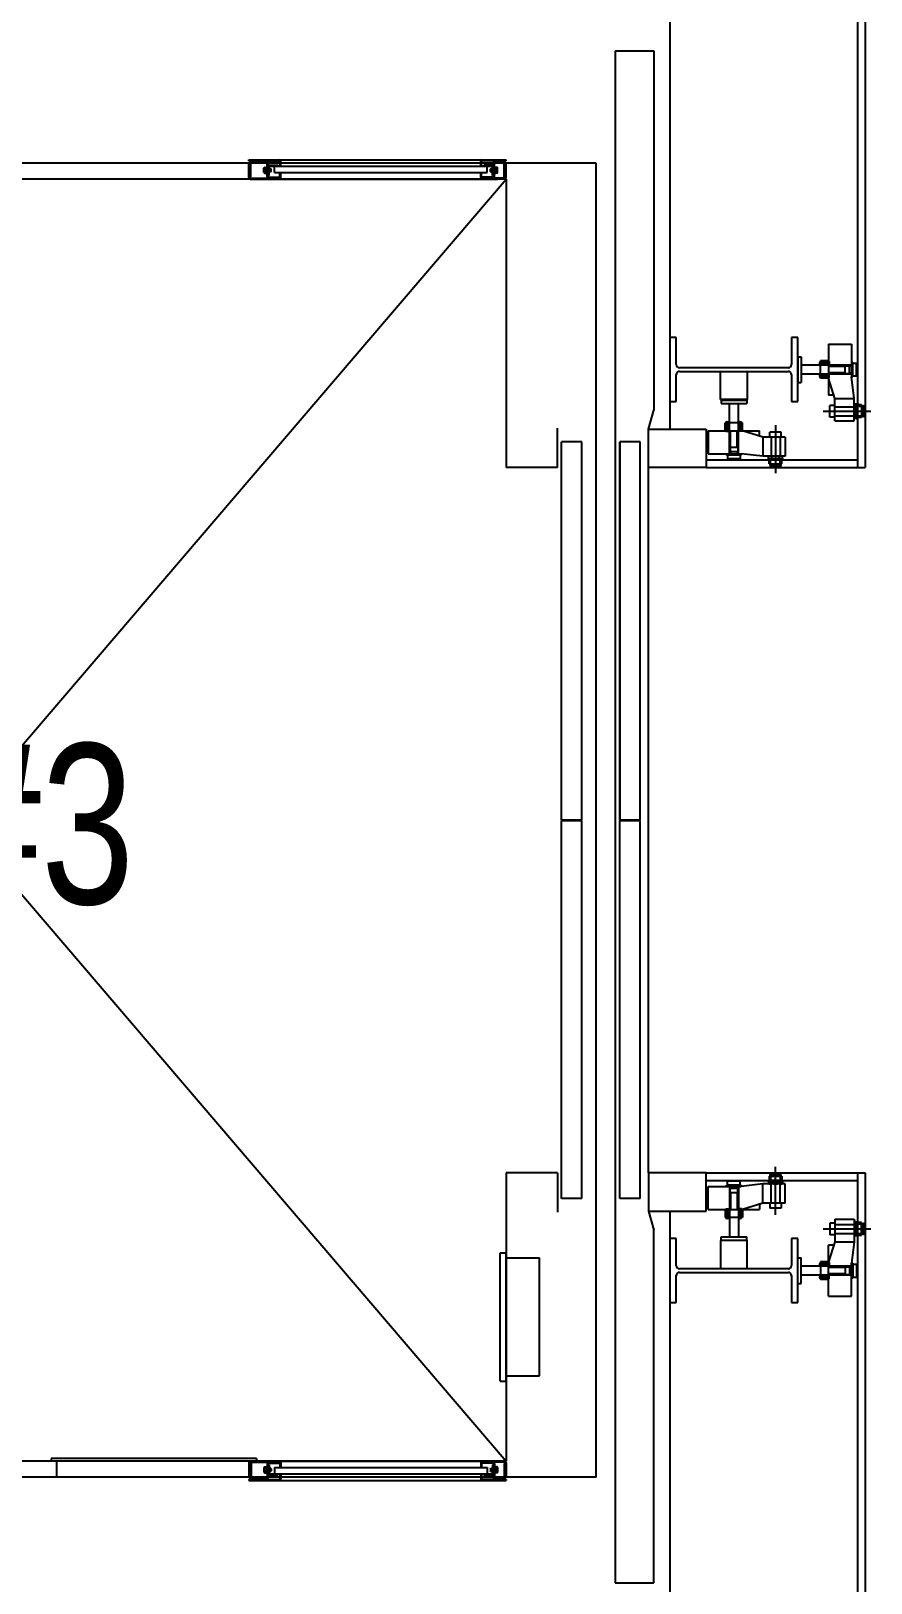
# Model space of a CAD drawing. Header units: millimetres. Extents: x 11414 to 120121, y 3637 to 81420.
# Drawn here: x 51820 to 53131, y 38012 to 40433 of the extents above; entities that cross this region are included whole.
import ezdxf
from ezdxf.enums import TextEntityAlignment as Align

# ---------------------------------------------------------------- set-up
doc = ezdxf.new("R2010")
doc.units = ezdxf.units.MM
doc.header["$LTSCALE"] = 100
for name, pattern in [('ARC-7$0$CEN', [62, 60, -1, 0, -1]), ('ARC-7$0$DIVIDEX2', [63.5, 25.4, -12.7, 0, -12.7, 0, -12.7]), ('ARC-7$0$HIDDEN', [9.525, 6.35, -3.175])]:
    doc.linetypes.add(name, pattern=pattern)
doc.layers.get('0').update_dxf_attribs({"color": 251})
for name, color, linetype in [('7', 7, 'Continuous'), ('ARC-7$0$A-ELEV-FIXT', 5, 'Continuous'), ('ARC-7$0$ANC', 7, 'Continuous'), ('ARC-7$0$anchor', 7, 'Continuous'), ('ARC-7$0$ARCH', 9, 'Continuous'), ('ARC-7$0$BRA', 3, 'Continuous'), ('ARC-7$0$CEN', 1, 'ARC-7$0$CEN'), ('ARC-7$0$frame-2', 3, 'Continuous'), ('ARC-7$0$LAYER3', 4, 'Continuous'), ('ARC-7$0$ROD', 190, 'Continuous')]:
    doc.layers.add(name, color=color, linetype=linetype)
doc.styles.add('ARC-7$0$돋움', font='')
doc.styles.add('ARC-7$0$울릉도l', font='')
doc.styles.add('GHD', font='HYWULM.TTF')
doc.styles.get('ARC-7$0$돋움').set_extended_font_data('DotumChe')
doc.styles.get('ARC-7$0$울릉도l').set_extended_font_data('Dotum')

# ---------------------------------------------------------------- blocks, each defined once
blk = doc.blocks.new('ARC-7')
at = {"color": 251, "linetype": 'ARC-7$0$HIDDEN'}
for p, q in [((634116.3, -457873.7, 0), (634037.8, -457873.7, 0)), ((634116.3, -457887.7, 0), (634037.8, -457887.7, 0)), ((633925.8, -458012, 0), (633925.8, -457933.5, 0)), ((633939.8, -458012, 0), (633939.8, -457933.5, 0)), ((633925.8, -459154.9, 0), (633925.8, -459233.5, 0)), ((633939.8, -459154.9, 0), (633939.8, -459233.5, 0)), ((634116.3, -459279.2, 0), (634037.8, -459279.2, 0)), ((634116.3, -459293.2, 0), (634037.8, -459293.2, 0))]:
    blk.add_line(p, q, dxfattribs=at)
at = {"color": 251}
for p, q in [((634082.6, -457954.7, 0), (634082.6, -457936.7, 0)), ((634090.3, -457936.7, 0), (634082.6, -457936.7, 0)), ((634090.3, -457954.7, 0), (634082.6, -457954.7, 0)), ((634006.8, -457978.3, 0), (633988.8, -457978.3, 0)), ((633988.8, -457986, 0), (633988.8, -457978.3, 0)), ((634006.8, -457986, 0), (634006.8, -457978.3, 0)), ((633988.8, -459181, 0), (633988.8, -459188.7, 0)), ((634006.8, -459188.7, 0), (633988.8, -459188.7, 0)), ((634006.8, -459181, 0), (634006.8, -459188.7, 0)), ((634082.6, -459212.2, 0), (634082.6, -459230.2, 0)), ((634090.3, -459212.2, 0), (634082.6, -459212.2, 0)), ((634090.3, -459230.2, 0), (634082.6, -459230.2, 0))]:
    blk.add_line(p, q, dxfattribs=at)
at = {"layer": 'ARC-7$0$A-ELEV-FIXT', "color": 251}
for p, q in [((633747.8, -457383.5), (633747.8, -459773.5)), ((633747.8, -457383.5), (633807.8, -457383.5)), ((633807.8, -457383.5), (633807.8, -457944.1)), ((633717.8, -457558.5), (632763.8, -457558.5)), ((633176.1, -457553.5), (633577.8, -457553.5)), ((633176.1, -457555), (633176.1, -457553.5)), ((633176.1, -457555), (633223.6, -457555)), ((633176.1, -457581), (633176.1, -457558.5)), ((633176.1, -457558.5), (633177.6, -457558.5)), ((633176.1, -457558.5), (633177.6, -457558.5)), ((633177.6, -457581), (633177.6, -457557.6)), ((633179.2, -457580), (633179.2, -457557.6)), ((633180.2, -457556.6), (633203.5, -457556.6)), ((633199.7, -457573.3), (633199.7, -457566.4)), ((633200.5, -457565.2), (633203.2, -457565.2)), ((633203.2, -457567.5), (633200.5, -457567.5)), ((633203.2, -457572.2), (633200.5, -457572.2)), ((633200.5, -457574.5), (633203.2, -457574.5)), ((633203.2, -457574.9), (633203.2, -457564.9)), ((633204.5, -457564.9), (633203.2, -457564.9)), ((633204.5, -457569.9), (633203.2, -457568.6)), ((633204.5, -457571.1), (633203.2, -457569.9)), ((633204.5, -457574.9), (633203.2, -457574.9)), ((633204.5, -457579.4), (633204.5, -457557.6)), ((633206.1, -457579.4), (633206.1, -457557.6)), ((633207.7, -457577.9), (633207.7, -457564.5)), ((633207.7, -457577.9), (633207.7, -457564.5)), ((633210, -457567.4), (633207.7, -457567.4)), ((633210.8, -457568.2), (633207.7, -457568.2)), ((633210.8, -457571.6), (633207.7, -457571.6)), ((633210, -457572.4), (633207.7, -457572.4)), ((633208.7, -457561.9), (633221.1, -457561.9)), ((633208.7, -457563.5), (633555.2, -457563.5)), ((633210, -457572.4), (633210, -457567.4)), ((633210, -457567.4), (633210.8, -457568.2)), ((633210.8, -457571.6), (633210, -457572.4)), ((633210.8, -457571.6), (633210.8, -457568.2)), ((633216.1, -457573.5), (633216.1, -457563.5)), ((633216.1, -457573.5), (633547.8, -457573.5)), ((633221.1, -457563.5), (633221.1, -457561.9)), ((633224.6, -457563.5), (633224.6, -457556)), ((633224.6, -457581), (633224.6, -457573.5)), ((633226.1, -457563.5), (633226.1, -457556)), ((633226.1, -457581), (633226.1, -457573.5)), ((633537.8, -457563.5), (633537.8, -457556)), ((633537.8, -457581), (633537.8, -457573.5)), ((633539.3, -457563.5), (633539.3, -457556)), ((633539.3, -457581), (633539.3, -457573.5)), ((633577.8, -457555), (633540.3, -457555)), ((633542.8, -457563.5), (633542.8, -457561.9)), ((633555.2, -457561.9), (633542.8, -457561.9)), ((633547.8, -457573.5), (633547.8, -457563.5)), ((633553.9, -457567.4), (633553.1, -457568.2)), ((633553.1, -457571.6), (633553.1, -457568.2)), ((633553.1, -457568.2), (633556.2, -457568.2)), ((633553.1, -457571.6), (633556.2, -457571.6)), ((633553.1, -457571.6), (633553.9, -457572.4)), ((633553.9, -457567.4), (633556.2, -457567.4)), ((633553.9, -457572.4), (633553.9, -457567.4)), ((633553.9, -457572.4), (633556.2, -457572.4)), ((633556.2, -457577.9), (633556.2, -457564.5)), ((633556.2, -457577.9), (633556.2, -457564.5)), ((633557.8, -457579.4), (633557.8, -457557.6)), ((633559.4, -457579.4), (633559.4, -457557.6)), ((633559.4, -457564.9), (633560.7, -457564.9)), ((633559.4, -457569.9), (633560.7, -457568.6)), ((633559.4, -457571.1), (633560.7, -457569.9)), ((633559.4, -457574.9), (633560.7, -457574.9)), ((633573.7, -457556.6), (633560.4, -457556.6)), ((633560.7, -457574.9), (633560.7, -457564.9)), ((633563.4, -457565.2), (633560.7, -457565.2)), ((633560.7, -457567.5), (633563.4, -457567.5)), ((633560.7, -457572.2), (633563.4, -457572.2)), ((633563.4, -457574.5), (633560.7, -457574.5)), ((633564.2, -457573.3), (633564.2, -457566.4)), ((633574.7, -457580), (633574.7, -457557.6)), ((633576.3, -457581), (633576.3, -457557.6)), ((633577.8, -457558.5), (633576.3, -457558.5)), ((633577.8, -457555), (633577.8, -457553.5)), ((633577.8, -457581), (633577.8, -457558.5)), ((633717.8, -459608.5), (633717.8, -457558.5)), ((631875.8, -459573.5), (633577.8, -457583.5)), ((631875.8, -457593.5), (633577.8, -459583.5)), ((633577.8, -457583.5), (632761.3, -457583.5)), ((633177.6, -457580), (633179.2, -457580)), ((633178.6, -457582), (633223.6, -457582)), ((633178.6, -457583.5), (633564, -457583.5)), ((633207.7, -457577.9), (633206.1, -457577.9)), ((633207.1, -457580.4), (633223.1, -457580.4)), ((633223.1, -457582), (633223.1, -457580.4)), ((633575.3, -457582), (633540.3, -457582)), ((633540.8, -457582), (633540.8, -457580.4)), ((633556.8, -457580.4), (633540.8, -457580.4)), ((633556.2, -457577.9), (633557.8, -457577.9)), ((633576.3, -457580), (633574.7, -457580)), ((633577.8, -457583.5), (633577.8, -458033.5)), ((633799.8, -457973.5), (633807.8, -457944.1)), ((633657.8, -458033.5), (633657.8, -457972.1)), ((633663.8, -458583.1), (633663.8, -457993.2)), ((633695.8, -457993.2), (633663.8, -457993.2)), ((633695.8, -458583.1), (633695.8, -457993.2)), ((633754.8, -457993.5), (633754.8, -458583.5)), ((633754.8, -458583.3), (633754.8, -457993.5)), ((633786.8, -457993.5), (633754.8, -457993.5)), ((633786.8, -458583.3), (633786.8, -457993.5)), ((633657.8, -458033.5), (633577.8, -458033.5)), ((633799.8, -459133.5), (633799.8, -458033.5)), ((633663.8, -458583.1), (633695.8, -458583.1)), ((633663.8, -459173.7), (633663.8, -458583.9)), ((633663.8, -458583.9), (633695.8, -458583.9)), ((633695.8, -459173.7), (633695.8, -458583.9)), ((633754.6, -458583.3), (633786.8, -458583.3)), ((633754.6, -458584.1), (633786.8, -458584.1)), ((633754.8, -459173.9), (633754.8, -458584.1)), ((633786.8, -459173.9), (633786.8, -458584.1)), ((633577.8, -459133.5), (633577.8, -459583.5)), ((633657.8, -459133.5), (633577.8, -459133.5)), ((633657.8, -459133.5), (633657.8, -459194.8)), ((633695.8, -459173.7), (633663.8, -459173.7)), ((633786.8, -459173.9), (633754.8, -459173.9)), ((633799.8, -459193.5), (633807.8, -459222.9)), ((633807.8, -459773.5), (633807.8, -459222.9)), ((633568.1, -459458.5), (633568.1, -459258.4)), ((633568.1, -459258.4), (633577.8, -459258.4)), ((633577.8, -459458.5), (633577.8, -459258.4)), ((633577.8, -459266.4), (633629.8, -459266.4)), ((633629.8, -459450.5), (633629.8, -459266.4)), ((633568.1, -459458.5), (633577.8, -459458.5)), ((633577.8, -459450.5), (633629.8, -459450.5)), ((633577.8, -459583.5), (631886.2, -459583.5)), ((633187.8, -459579.5), (632867.8, -459579.5)), ((633187.8, -459579.5), (632867.8, -459579.5)), ((632867.8, -459579.5), (632867.8, -459583.5)), ((632867.8, -459579.5), (632867.8, -459583.5)), ((633187.8, -459583.5), (632867.8, -459583.5)), ((633187.8, -459583.5), (632867.8, -459583.5)), ((632875.8, -459583.5), (632875.8, -459608.5)), ((632875.8, -459583.5), (632875.8, -459608.5)), ((633178.6, -459583.5), (633564, -459583.5)), ((633179.8, -459583.5), (633179.8, -459608.5)), ((633179.8, -459583.5), (633179.8, -459608.5)), ((633187.8, -459579.5), (633187.8, -459583.5)), ((633187.8, -459579.5), (633187.8, -459583.5)), ((633717.8, -459608.5), (632763.8, -459608.5)), ((633179.8, -459608.5), (632875.8, -459608.5)), ((633179.8, -459608.5), (632875.8, -459608.5)), ((633176.1, -459586), (633176.1, -459608.5)), ((633176.1, -459608.5), (633177.6, -459608.5)), ((633176.1, -459608.5), (633177.6, -459608.5)), ((633177.6, -459586), (633177.6, -459609.4)), ((633177.6, -459587), (633179.2, -459587)), ((633178.6, -459585), (633223.6, -459585)), ((633179.2, -459587), (633179.2, -459609.4)), ((633199.7, -459593.6), (633199.7, -459600.5)), ((633200.5, -459592.4), (633203.2, -459592.4)), ((633203.2, -459594.7), (633200.5, -459594.7)), ((633203.2, -459599.4), (633200.5, -459599.4)), ((633200.5, -459601.7), (633203.2, -459601.7)), ((633203.2, -459592.1), (633203.2, -459602.1)), ((633204.5, -459592.1), (633203.2, -459592.1)), ((633204.5, -459595.8), (633203.2, -459597.1)), ((633204.5, -459597.1), (633203.2, -459598.3)), ((633204.5, -459602.1), (633203.2, -459602.1)), ((633204.5, -459587.6), (633204.5, -459609.4)), ((633206.1, -459587.6), (633206.1, -459609.4)), ((633207.7, -459589.1), (633206.1, -459589.1)), ((633207.1, -459586.6), (633223.1, -459586.6)), ((633207.7, -459589.1), (633207.7, -459602.5)), ((633207.7, -459589.1), (633207.7, -459602.5)), ((633210, -459594.6), (633207.7, -459594.6)), ((633210.8, -459595.4), (633207.7, -459595.4)), ((633210.8, -459598.8), (633207.7, -459598.8)), ((633210, -459599.6), (633207.7, -459599.6)), ((633208.7, -459603.5), (633555.2, -459603.5)), ((633208.7, -459605.1), (633221.1, -459605.1)), ((633210, -459594.6), (633210, -459599.6)), ((633210.8, -459595.4), (633210, -459594.6)), ((633210, -459599.6), (633210.8, -459598.8)), ((633210.8, -459595.4), (633210.8, -459598.8)), ((633216.1, -459593.5), (633547.8, -459593.5)), ((633216.1, -459593.5), (633216.1, -459603.5)), ((633221.1, -459603.5), (633221.1, -459605.1)), ((633223.1, -459585), (633223.1, -459586.6)), ((633224.6, -459586), (633224.6, -459593.5)), ((633224.6, -459603.5), (633224.6, -459611)), ((633226.1, -459586), (633226.1, -459593.5)), ((633226.1, -459603.5), (633226.1, -459611)), ((633537.8, -459586), (633537.8, -459593.5)), ((633537.8, -459603.5), (633537.8, -459611)), ((633539.3, -459586), (633539.3, -459593.5)), ((633539.3, -459603.5), (633539.3, -459611)), ((633575.3, -459585), (633540.3, -459585)), ((633540.8, -459585), (633540.8, -459586.6)), ((633556.8, -459586.6), (633540.8, -459586.6)), ((633542.8, -459603.5), (633542.8, -459605.1)), ((633555.2, -459605.1), (633542.8, -459605.1)), ((633547.8, -459593.5), (633547.8, -459603.5)), ((633553.1, -459595.4), (633553.9, -459594.6)), ((633553.1, -459595.4), (633556.2, -459595.4)), ((633553.1, -459595.4), (633553.1, -459598.8)), ((633553.9, -459599.6), (633553.1, -459598.8)), ((633553.1, -459598.8), (633556.2, -459598.8)), ((633553.9, -459594.6), (633553.9, -459599.6)), ((633553.9, -459594.6), (633556.2, -459594.6)), ((633553.9, -459599.6), (633556.2, -459599.6)), ((633556.2, -459589.1), (633556.2, -459602.5)), ((633556.2, -459589.1), (633556.2, -459602.5)), ((633556.2, -459589.1), (633557.8, -459589.1)), ((633557.8, -459587.6), (633557.8, -459609.4)), ((633559.4, -459587.6), (633559.4, -459609.4)), ((633559.4, -459592.1), (633560.7, -459592.1)), ((633559.4, -459595.8), (633560.7, -459597.1)), ((633559.4, -459597.1), (633560.7, -459598.3)), ((633559.4, -459602.1), (633560.7, -459602.1)), ((633560.7, -459592.1), (633560.7, -459602.1)), ((633563.4, -459592.4), (633560.7, -459592.4)), ((633560.7, -459594.7), (633563.4, -459594.7)), ((633560.7, -459599.4), (633563.4, -459599.4)), ((633563.4, -459601.7), (633560.7, -459601.7)), ((633564.2, -459593.6), (633564.2, -459600.5)), ((633574.7, -459587), (633574.7, -459609.4)), ((633576.3, -459587), (633574.7, -459587)), ((633576.3, -459586), (633576.3, -459609.4)), ((633577.8, -459608.5), (633576.3, -459608.5)), ((633577.8, -459586), (633577.8, -459608.5)), ((633176.1, -459612), (633176.1, -459613.5)), ((633176.1, -459612), (633223.6, -459612)), ((633176.1, -459613.5), (633577.8, -459613.5)), ((633180.2, -459610.4), (633203.5, -459610.4)), ((633577.8, -459612), (633540.3, -459612)), ((633573.7, -459610.4), (633560.4, -459610.4)), ((633577.8, -459612), (633577.8, -459613.5)), ((633747.8, -459773.5), (633807.8, -459773.5))]:
    blk.add_line(p, q, dxfattribs=at)
for centre, radius, start, end in [((633180.2, -457557.6), 2.6, 90, 180), ((633180.2, -457557.6), 2.6, 90, 180), ((633180.2, -457557.6), 1, 90, 180), ((633180.2, -457557.6), 1, 90, 180), ((633200.9, -457566.4), 1.23, 110.57, 249.43), ((633203.4, -457569.9), 3.73, 141.7868, 218.2132), ((633200.9, -457573.3), 1.23, 110.57, 249.43), ((633203.5, -457557.6), 2.6, 0, 90), ((633203.5, -457557.6), 1, 0, 90), ((633208.7, -457564.5), 2.6, 90, 180), ((633208.7, -457564.5), 1, 90, 180), ((633223.6, -457556), 2.5, 0, 90), ((633223.6, -457556), 1, 0, 90), ((633540.3, -457556), 2.5, 90, 180), ((633540.3, -457556), 1, 90, 180), ((633555.2, -457564.5), 2.6, 0, 90), ((633555.2, -457564.5), 1, 0, 90), ((633560.4, -457557.6), 2.6, 90, 180), ((633560.4, -457557.6), 1, 90, 180), ((633563, -457566.4), 1.23, 290.57, 69.43), ((633560.5, -457569.9), 3.73, 321.7868, 38.2132), ((633563, -457573.3), 1.23, 290.57, 69.43), ((633573.7, -457557.6), 2.6, 0, 90), ((633573.7, -457557.6), 1, 0, 90), ((633178.6, -457581), 2.5, 180, 270), ((633178.6, -457581), 2.5, 180, 270), ((633178.6, -457581), 1, 180, 270), ((633207.1, -457579.4), 2.6, 180, 270), ((633207.1, -457579.4), 1, 180, 270), ((633223.6, -457581), 1, 270, 0), ((633223.6, -457581), 2.5, 270, 0), ((633540.3, -457581), 2.5, 180, 270), ((633540.3, -457581), 1, 180, 270), ((633556.8, -457579.4), 1, 270, 0), ((633556.8, -457579.4), 2.6, 270, 0), ((633575.3, -457581), 1, 270, 0), ((633575.3, -457581), 2.5, 270, 0), ((633178.6, -459586), 2.5, 90, 180), ((633223.6, -459586), 2.5, 0, 90), ((633540.3, -459586), 2.5, 90, 180), ((633575.3, -459586), 2.5, 0, 90), ((633178.6, -459586), 1, 90, 180), ((633200.9, -459593.6), 1.23, 110.57, 249.43), ((633203.4, -459597.1), 3.73, 141.7868, 218.2132), ((633200.9, -459600.5), 1.23, 110.57, 249.43), ((633207.1, -459587.6), 2.6, 90, 180), ((633207.1, -459587.6), 1, 90, 180), ((633208.7, -459602.5), 2.6, 180, 270), ((633208.7, -459602.5), 1, 180, 270), ((633223.6, -459586), 1, 0, 90), ((633540.3, -459586), 1, 90, 180), ((633555.2, -459602.5), 2.6, 270, 0), ((633555.2, -459602.5), 1, 270, 0), ((633556.8, -459587.6), 2.6, 0, 90), ((633556.8, -459587.6), 1, 0, 90), ((633563, -459593.6), 1.23, 290.57, 69.43), ((633560.5, -459597.1), 3.73, 321.7868, 38.2132), ((633563, -459600.5), 1.23, 290.57, 69.43), ((633575.3, -459586), 1, 0, 90), ((633180.2, -459609.4), 2.6, 180, 270), ((633180.2, -459609.4), 1, 180, 270), ((633203.5, -459609.4), 1, 270, 0), ((633203.5, -459609.4), 2.6, 270, 0), ((633223.6, -459611), 2.5, 270, 0), ((633223.6, -459611), 1, 270, 0), ((633540.3, -459611), 2.5, 180, 270), ((633540.3, -459611), 1, 180, 270), ((633560.4, -459609.4), 2.6, 180, 270), ((633560.4, -459609.4), 1, 180, 270), ((633573.7, -459609.4), 1, 270, 0), ((633573.7, -459609.4), 2.6, 270, 0)]:
    blk.add_arc(centre, radius, start, end, dxfattribs=at)
at = {"layer": 'ARC-7$0$ANC', "color": 251}
for p, q in [((633986.8, -458019, 0), (633986.8, -458016.4, 0)), ((633987.7, -458027.8, 0), (633987.7, -458021.5, 0)), ((633990.2, -458027.8, 0), (633989.4, -458030.7, 0)), ((633990.4, -458031.8, 0), (634005.1, -458031.8, 0)), ((633991.8, -458019, 0), (633991.8, -458016.4, 0)), ((634003.8, -458019, 0), (634003.8, -458016.4, 0)), ((634005.2, -458027.8, 0), (634006.1, -458030.7, 0)), ((634008.8, -458019, 0), (634008.8, -458016.4, 0)), ((633986.8, -459147.9, 0), (633986.8, -459150.5, 0)), ((633987.7, -459139.1, 0), (633987.7, -459145.5, 0)), ((633990.2, -459139.1, 0), (633989.4, -459136.2, 0)), ((633990.4, -459135.1, 0), (634005.1, -459135.1, 0)), ((633991.8, -459147.9, 0), (633991.8, -459150.5, 0)), ((634003.8, -459147.9, 0), (634003.8, -459150.5, 0)), ((634005.2, -459139.1, 0), (634006.1, -459136.2, 0)), ((634008.8, -459147.9, 0), (634008.8, -459150.5, 0))]:
    blk.add_line(p, q, dxfattribs=at)
for centre, radius, start, end in [((633989.3, -458022.9, 0), 6.96, 68.9508, 111.0492), ((633989.3, -458012.5, 0), 6.96, 248.9508, 291.0492), ((633990.4, -458030.8, 0), 1, 171.8699, 270), ((633997.8, -458057.4, 0), 41.4, 81.6762, 98.3238), ((633997.8, -457978, 0), 41.4, 261.7015, 278.349), ((634006.3, -458022.9, 0), 6.96, 68.6319, 110.7296), ((634006.3, -458012.5, 0), 6.96, 249.2704, 291.3681), ((634005.1, -458030.8, 0), 1, 270, 8.1301), ((633989.3, -459154.4, 0), 6.96, 68.9508, 111.0492), ((633990.4, -459136.1, 0), 1, 90, 188.1301), ((633997.8, -459188.9, 0), 41.4, 81.651, 98.2985), ((634006.3, -459154.4, 0), 6.96, 68.6319, 110.7296), ((634005.1, -459136.1, 0), 1, 351.8699, 90), ((633989.3, -459144, 0), 6.96, 248.9508, 291.0492), ((633997.8, -459109.5, 0), 41.4, 261.6762, 278.3238), ((634006.3, -459144, 0), 6.96, 249.2704, 291.3681)]:
    blk.add_arc(centre, radius, start, end, dxfattribs=at)
at = {"layer": 'ARC-7$0$anchor', "color": 251, "linetype": 'ARC-7$0$HIDDEN'}
for p, q in [((633925.8, -457933.5, 0), (633939.8, -457933.5, 0)), ((633925.8, -459233.5, 0), (633939.8, -459233.5, 0))]:
    blk.add_line(p, q, dxfattribs=at)
at = {"layer": 'ARC-7$0$anchor', "color": 251}
for p, q in [((634006.8, -457986, 0), (633988.8, -457986, 0)), ((634006.8, -459181, 0), (633988.8, -459181, 0))]:
    blk.add_line(p, q, dxfattribs=at)
at = {"layer": 'ARC-7$0$ARCH', "color": 251}
for p, q in [((634125.8, -455883.5, 0), (634125.8, -458033.5, 0)), ((634137.8, -455883.5, 0), (634137.8, -458033.5, 0)), ((633832.8, -455943.5), (633832.8, -457973.5)), ((633842.8, -457830.7, 0), (633832.8, -457830.7, 0)), ((633832.8, -457830.7, 0), (633832.8, -457930.7, 0)), ((633842.8, -457873, 0), (633842.8, -457830.7, 0)), ((634032.8, -457830.7, 0), (634022.8, -457830.7, 0)), ((634022.8, -457830.7, 0), (634022.8, -457873, 0)), ((634032.8, -457930.7, 0), (634032.8, -457830.7, 0)), ((634032.8, -457860.7, 0), (634037.8, -457860.7, 0)), ((634032.8, -457860.7, 0), (634032.8, -457900.7, 0)), ((634037.8, -457860.7, 0), (634037.8, -457900.7, 0)), ((633842.8, -457930.7, 0), (633842.8, -457888.5, 0)), ((634017.8, -457878, 0), (633847.8, -457878, 0)), ((633847.8, -457883.5, 0), (634017.8, -457883.5, 0)), ((634022.8, -457888.5, 0), (634022.8, -457930.7, 0)), ((634080.3, -457869.3, 0), (634068, -457869.3, 0)), ((634080.3, -457871.8, 0), (634068, -457871.8, 0)), ((634080.3, -457889.3, 0), (634068, -457889.3, 0)), ((634080.3, -457871.8, 0), (634071.4, -457871.8, 0)), ((634081.3, -457868.1, 0), (634080.3, -457868.1, 0)), ((634080.3, -457868.1, 0), (634080.3, -457873.1, 0)), ((634081.3, -457873.1, 0), (634080.3, -457873.1, 0)), ((634106.3, -457875.7, 0), (634080.3, -457875.7, 0)), ((634106.3, -457885.7, 0), (634080.3, -457885.7, 0)), ((634081.3, -457888.1, 0), (634080.3, -457888.1, 0)), ((634081.3, -457868.1, 0), (634081.3, -457873.1, 0)), ((634106.3, -457886.7, 0), (634106.3, -457874.7, 0)), ((634106.3, -457874.7, 0), (634113.3, -457874.7, 0)), ((634106.3, -457886.7, 0), (634113.3, -457886.7, 0)), ((634113.3, -457886.7, 0), (634113.3, -457874.7, 0)), ((634113.3, -457875.6, 0), (634116.3, -457875.6, 0)), ((634113.3, -457885.8, 0), (634116.3, -457885.8, 0)), ((634116.3, -457869.2, 0), (634118.3, -457869.2, 0)), ((634118.3, -457892.1, 0), (634118.3, -457869.2, 0)), ((634118.3, -457870.7, 0), (634124.3, -457870.7, 0)), ((634124.3, -457890.7, 0), (634124.3, -457870.7, 0)), ((634032.8, -457900.7, 0), (634037.8, -457900.7, 0)), ((634118.3, -457890.6, 0), (634124.3, -457890.6, 0)), ((633832.8, -457930.7, 0), (633842.8, -457930.7, 0)), ((634022.8, -457930.7, 0), (634032.8, -457930.7, 0)), ((634090.3, -457954.7, 0), (634090.3, -457936.7, 0)), ((634123.3, -457934.8, 0), (634120.7, -457934.8, 0)), ((634123.8, -457934.8, 0), (634123.8, -457956.8, 0)), ((634125.8, -457934.8, 0), (634123.8, -457934.8, 0)), ((634125.8, -457956.8, 0), (634125.8, -457934.8, 0)), ((634132.1, -457935.6, 0), (634125.8, -457935.6, 0)), ((634132.1, -457935.6, 0), (634125.8, -457935.6, 0)), ((634132.1, -457935.6, 0), (634132.1, -457938.1, 0)), ((634132.1, -457938.1, 0), (634135, -457937.3, 0)), ((634133.1, -457937.8, 0), (634133.1, -457953.4, 0)), ((633799.8, -457973.5, 0), (633807.8, -457944.1, 0)), ((634071.9, -457945.7, 0), (634146.7, -457945.7, 0)), ((634123.3, -457939.8, 0), (634120.7, -457939.8, 0)), ((634123.3, -457951.8, 0), (634120.7, -457951.8, 0)), ((634123.3, -457956.8, 0), (634120.7, -457956.8, 0)), ((634123.8, -457956.8, 0), (634125.8, -457956.8, 0)), ((634132.1, -457938.1, 0), (634125.8, -457938.1, 0)), ((634132.1, -457953.1, 0), (634125.8, -457953.1, 0)), ((634132.1, -457955.6, 0), (634125.8, -457955.6, 0)), ((634132.1, -457938.1, 0), (634132.1, -457953.1, 0)), ((634132.1, -457953.1, 0), (634135, -457954, 0)), ((634132.1, -457955.6, 0), (634132.1, -457953.1, 0)), ((634136.1, -457938.3, 0), (634136.1, -457953, 0)), ((633799.8, -457973.5, 0), (633889.8, -457973.5, 0)), ((633799.8, -458033.5, 0), (633799.8, -457973.5, 0)), ((633889.8, -457973.5, 0), (633889.8, -458033.5, 0)), ((633889.8, -458033.5, 0), (633799.8, -458033.5, 0)), ((633889.8, -458021.5), (634125.8, -458021.5)), ((633889.8, -458033.5), (634137.8, -458033.5)), ((633889.8, -459133.5, 0), (633799.8, -459133.5, 0)), ((633799.8, -459133.5, 0), (633799.8, -459193.5, 0)), ((633889.8, -459133.5), (634137.8, -459133.5)), ((633889.8, -459193.5, 0), (633889.8, -459133.5, 0)), ((633889.8, -459145.5), (634125.8, -459145.5)), ((634125.8, -459133.5, 0), (634125.8, -460758.5, 0)), ((634137.8, -459133.5), (634137.8, -460758.5, 0)), ((633799.8, -459193.5, 0), (633807.8, -459222.9, 0)), ((633799.8, -459193.5, 0), (633889.8, -459193.5, 0)), ((633832.8, -459193.5), (633832.8, -460208.5)), ((634090.3, -459212.2, 0), (634090.3, -459230.2, 0)), ((634123.3, -459210.2, 0), (634120.7, -459210.2, 0)), ((634123.3, -459215.2, 0), (634120.7, -459215.2, 0)), ((634123.8, -459232.2, 0), (634123.8, -459210.2, 0)), ((634123.8, -459210.2, 0), (634125.8, -459210.2, 0)), ((634125.8, -459210.2, 0), (634125.8, -459232.2, 0)), ((634132.1, -459211.3, 0), (634125.8, -459211.3, 0)), ((634132.1, -459213.8, 0), (634125.8, -459213.8, 0)), ((634132.1, -459211.3, 0), (634132.1, -459213.8, 0)), ((634132.1, -459213.8, 0), (634135, -459212.9, 0)), ((634132.1, -459228.8, 0), (634132.1, -459213.8, 0)), ((634133.1, -459229.1, 0), (634133.1, -459213.5, 0)), ((634136.1, -459228.6, 0), (634136.1, -459213.9, 0)), ((633842.8, -459236.2, 0), (633832.8, -459236.2, 0)), ((633832.8, -459236.2, 0), (633832.8, -459336.2, 0)), ((633842.8, -459278.5, 0), (633842.8, -459236.2, 0)), ((634032.8, -459236.2, 0), (634022.8, -459236.2, 0)), ((634022.8, -459236.2, 0), (634022.8, -459278.5, 0)), ((634032.8, -459336.2, 0), (634032.8, -459236.2, 0)), ((634071.9, -459221.2, 0), (634146.7, -459221.2, 0)), ((634123.3, -459227.2, 0), (634120.7, -459227.2, 0)), ((634123.3, -459232.2, 0), (634120.7, -459232.2, 0)), ((634125.8, -459232.2, 0), (634123.8, -459232.2, 0)), ((634132.1, -459228.8, 0), (634125.8, -459228.8, 0)), ((634132.1, -459231.3, 0), (634125.8, -459231.3, 0)), ((634132.1, -459231.3, 0), (634125.8, -459231.3, 0)), ((634132.1, -459228.8, 0), (634135, -459229.6, 0)), ((634132.1, -459231.3, 0), (634132.1, -459228.8, 0)), ((634032.8, -459266.2, 0), (634037.8, -459266.2, 0)), ((634032.8, -459306.2, 0), (634032.8, -459266.2, 0)), ((634037.8, -459306.2, 0), (634037.8, -459266.2, 0)), ((634017.8, -459283.5, 0), (633847.8, -459283.5, 0)), ((633847.8, -459289, 0), (634017.8, -459289, 0)), ((634080.3, -459277.6, 0), (634068, -459277.6, 0)), ((634081.3, -459278.8, 0), (634080.3, -459278.8, 0)), ((634106.3, -459281.2, 0), (634080.3, -459281.2, 0)), ((634106.3, -459291.2, 0), (634080.3, -459291.2, 0)), ((634106.3, -459280.2, 0), (634106.3, -459292.2, 0)), ((634106.3, -459280.2, 0), (634113.3, -459280.2, 0)), ((634106.3, -459292.2, 0), (634113.3, -459292.2, 0)), ((634113.3, -459280.2, 0), (634113.3, -459292.2, 0)), ((634113.3, -459281.2, 0), (634116.3, -459281.2, 0)), ((634113.3, -459291.3, 0), (634116.3, -459291.3, 0)), ((634118.3, -459274.8, 0), (634118.3, -459297.7, 0)), ((634118.3, -459276.3, 0), (634124.3, -459276.3, 0)), ((634124.3, -459276.2, 0), (634124.3, -459296.2, 0)), ((633842.8, -459336.2, 0), (633842.8, -459294, 0)), ((634022.8, -459294, 0), (634022.8, -459336.2, 0)), ((634032.8, -459306.2, 0), (634037.8, -459306.2, 0)), ((634080.3, -459295.1, 0), (634068, -459295.1, 0)), ((634080.3, -459297.6, 0), (634068, -459297.6, 0)), ((634080.3, -459295.1, 0), (634071.4, -459295.1, 0)), ((634081.3, -459293.8, 0), (634080.3, -459293.8, 0)), ((634080.3, -459298.8, 0), (634080.3, -459293.8, 0)), ((634081.3, -459298.8, 0), (634080.3, -459298.8, 0)), ((634081.3, -459298.8, 0), (634081.3, -459293.8, 0)), ((634116.3, -459297.7, 0), (634118.3, -459297.7, 0)), ((634118.3, -459296.2, 0), (634124.3, -459296.2, 0)), ((633832.8, -459336.2, 0), (633842.8, -459336.2, 0)), ((634022.8, -459336.2, 0), (634032.8, -459336.2, 0))]:
    blk.add_line(p, q, dxfattribs=at)
at = {"layer": 'ARC-7$0$ARCH', "color": 251, "linetype": 'ByBlock'}
for p, q in [((634080.3, -457840.8, 0), (634080.3, -457920.6, 0)), ((634068, -457894.3, 0), (634068, -457867, 0)), ((634080.3, -457867, 0), (634068, -457867, 0)), ((634068, -457887.8, 0), (634068, -457893.3, 0)), ((634081.3, -457893.1, 0), (634081.3, -457888.1, 0)), ((634080.3, -457891.8, 0), (634068, -457891.8, 0)), ((634080.3, -457894.3, 0), (634068, -457894.3, 0)), ((634081.3, -457893.1, 0), (634080.3, -457893.1, 0)), ((634090.3, -457925.7, 0), (634080.3, -457894.3, 0)), ((634088.6, -457920.6, 0), (634080.3, -457920.6, 0)), ((634090.3, -457960.7, 0), (634090.3, -457925.7, 0)), ((634090.3, -457925.7, 0), (634120.3, -457925.7, 0)), ((634120.3, -457960.7, 0), (634120.3, -457925.7, 0)), ((634090.3, -457938.7, 0), (634120.3, -457938.7, 0)), ((634090.3, -457952.7, 0), (634120.3, -457952.7, 0)), ((634090.3, -457960.7, 0), (634120.3, -457960.7, 0)), ((634090.3, -457960.7, 0), (634120.3, -457960.7, 0)), ((634090.3, -459206.2, 0), (634090.3, -459241.2, 0)), ((634090.3, -459206.2, 0), (634120.3, -459206.2, 0)), ((634090.3, -459206.2, 0), (634120.3, -459206.2, 0)), ((634090.3, -459214.2, 0), (634120.3, -459214.2, 0)), ((634120.3, -459206.2, 0), (634120.3, -459241.2, 0)), ((634090.3, -459241.2, 0), (634080.3, -459272.7, 0)), ((634090.3, -459228.2, 0), (634120.3, -459228.2, 0)), ((634090.3, -459241.2, 0), (634120.3, -459241.2, 0)), ((634080.3, -459326.1, 0), (634080.3, -459246.3, 0)), ((634088.6, -459246.3, 0), (634080.3, -459246.3, 0)), ((634068, -459272.7, 0), (634068, -459299.9, 0)), ((634080.3, -459272.7, 0), (634068, -459272.7, 0)), ((634068, -459279.1, 0), (634068, -459273.6, 0)), ((634080.3, -459275.1, 0), (634068, -459275.1, 0)), ((634081.3, -459273.8, 0), (634080.3, -459273.8, 0)), ((634081.3, -459273.8, 0), (634081.3, -459278.8, 0)), ((634080.3, -459299.9, 0), (634068, -459299.9, 0))]:
    blk.add_line(p, q, dxfattribs=at)
at = {"layer": 'ARC-7$0$ARCH', "color": 251, "linetype": 'ARC-7$0$DIVIDEX2'}
for p, q in [((634080.3, -457840.8, 0), (634116.3, -457840.8, 0)), ((634116.3, -457840.8, 0), (634116.3, -457892.1, 0)), ((634120.3, -457925.7, 0), (634116.3, -457892.1, 0)), ((634118.3, -457892.1, 0), (634116.3, -457892.1, 0)), ((634120.3, -459241.2, 0), (634116.3, -459274.8, 0)), ((634116.3, -459326.1, 0), (634116.3, -459274.8, 0)), ((634118.3, -459274.8, 0), (634116.3, -459274.8, 0)), ((634080.3, -459326.1, 0), (634116.3, -459326.1, 0))]:
    blk.add_line(p, q, dxfattribs=at)
at = {"layer": 'ARC-7$0$ARCH', "color": 251, "linetype": 'ARC-7$0$HIDDEN'}
for p, q in [((634037.8, -457873.7, 0), (634037.8, -457887.7, 0)), ((634037.8, -459293.2, 0), (634037.8, -459279.2, 0))]:
    blk.add_line(p, q, dxfattribs=at)
at = {"layer": 'ARC-7$0$ARCH', "color": 251}
for centre, radius, start, end in [((633847.8, -457873, 0), 5, 180, 270), ((633847.8, -457888.5, 0), 5, 90, 180), ((634017.8, -457873, 0), 5, 270, 0), ((634017.8, -457888.5, 0), 5, 0, 90), ((634069.6, -457870.6, 0), 3.16, 119.6168, 240.3832), ((634127.2, -457937.3, 0), 6.96, 158.9508, 201.0492), ((634116.8, -457937.3, 0), 6.96, 338.9508, 21.0492), ((634135.1, -457938.3, 0), 1, 0, 98.1301), ((634161.7, -457945.8, 0), 41.4, 171.6762, 188.3238), ((634127.2, -457954.2, 0), 6.96, 159.2704, 201.3681), ((634082.3, -457945.7, 0), 41.4, 351.651, 8.2985), ((634116.8, -457954.2, 0), 6.96, 338.6319, 20.7296), ((634135.1, -457953, 0), 1, 261.8699, 0), ((634127.2, -459212.7, 0), 6.96, 158.6319, 200.7296), ((634161.7, -459221.2, 0), 41.4, 171.6762, 188.3238), ((634116.8, -459212.7, 0), 6.96, 339.2704, 21.3681), ((634082.3, -459221.2, 0), 41.4, 351.7015, 8.349), ((634135.1, -459213.9, 0), 1, 360, 98.1301), ((634127.2, -459229.7, 0), 6.96, 158.9508, 201.0492), ((634116.8, -459229.7, 0), 6.96, 338.9508, 21.0492), ((634135.1, -459228.6, 0), 1, 261.8699, 360), ((633847.8, -459278.5, 0), 5, 180, 270), ((633847.8, -459294, 0), 5, 90, 180), ((634017.8, -459278.5, 0), 5, 270, 0), ((634017.8, -459294, 0), 5, 0, 90), ((634069.6, -459296.3, 0), 3.16, 119.6168, 240.3832)]:
    blk.add_arc(centre, radius, start, end, dxfattribs=at)
at = {"layer": 'ARC-7$0$ARCH', "color": 251, "linetype": 'ByBlock'}
for centre in [(634069.6, -457890.6, 0), (634069.6, -459276.3, 0)]:
    blk.add_arc(centre, 3.16, 119.6168, 240.3832, dxfattribs=at)
at = {"layer": 'ARC-7$0$BRA', "color": 251, "linetype": 'ByBlock'}
for p, q in [((633892.9, -457976, 0), (633972.6, -457976, 0)), ((633946.3, -457963.7, 0), (633919.1, -457963.7, 0)), ((633919.1, -457976, 0), (633919.1, -457963.7, 0)), ((633939.9, -457963.7, 0), (633945.4, -457963.7, 0)), ((633945.1, -457977, 0), (633940.1, -457977, 0)), ((633943.9, -457976, 0), (633943.9, -457963.7, 0)), ((633945.1, -457977, 0), (633945.1, -457976, 0)), ((633946.3, -457976, 0), (633946.3, -457963.7, 0)), ((633977.8, -457986, 0), (633946.3, -457976, 0)), ((633972.6, -457984.3, 0), (633972.6, -457976, 0)), ((634012.8, -457986, 0), (633977.8, -457986, 0)), ((633977.8, -457986, 0), (633977.8, -458016, 0)), ((633990.8, -457986, 0), (633990.8, -458016, 0)), ((634004.8, -457986, 0), (634004.8, -458016, 0)), ((634012.8, -457986, 0), (634012.8, -458016, 0)), ((634012.8, -457986, 0), (634012.8, -458016, 0)), ((634012.8, -458016, 0), (633977.8, -458016, 0)), ((634012.8, -459151, 0), (633977.8, -459151, 0)), ((633977.8, -459181, 0), (633977.8, -459151, 0)), ((633990.8, -459181, 0), (633990.8, -459151, 0)), ((634004.8, -459181, 0), (634004.8, -459151, 0)), ((634012.8, -459181, 0), (634012.8, -459151, 0)), ((634012.8, -459181, 0), (634012.8, -459151, 0)), ((633892.9, -459190.9, 0), (633972.6, -459190.9, 0)), ((633919.1, -459190.9, 0), (633919.1, -459203.2, 0)), ((633945.1, -459189.9, 0), (633940.1, -459189.9, 0)), ((633943.9, -459190.9, 0), (633943.9, -459203.2, 0)), ((633945.1, -459189.9, 0), (633945.1, -459190.9, 0)), ((633977.8, -459181, 0), (633946.3, -459190.9, 0)), ((633946.3, -459190.9, 0), (633946.3, -459203.2, 0)), ((633972.6, -459182.6, 0), (633972.6, -459191, 0)), ((634012.8, -459181, 0), (633977.8, -459181, 0)), ((633946.3, -459203.2, 0), (633919.1, -459203.2, 0)), ((633939.9, -459203.2, 0), (633945.4, -459203.2, 0))]:
    blk.add_line(p, q, dxfattribs=at)
at = {"layer": 'ARC-7$0$BRA', "color": 251, "linetype": 'ARC-7$0$DIVIDEX2'}
for p, q in [((633892.9, -457976, 0), (633892.9, -458012, 0)), ((633892.9, -458012, 0), (633944.2, -458012, 0)), ((633977.8, -458016, 0), (633944.2, -458012, 0)), ((633944.2, -458014, 0), (633944.2, -458012, 0)), ((633892.9, -459154.9, 0), (633944.2, -459154.9, 0)), ((633892.9, -459190.9, 0), (633892.9, -459154.9, 0)), ((633977.8, -459151, 0), (633944.2, -459154.9, 0)), ((633944.2, -459152.9, 0), (633944.2, -459154.9, 0))]:
    blk.add_line(p, q, dxfattribs=at)
at = {"layer": 'ARC-7$0$BRA', "color": 251}
for p, q in [((633920.1, -457977, 0), (633920.1, -457976, 0)), ((633920.1, -457976, 0), (633925.1, -457976, 0)), ((633920.1, -457977, 0), (633925.1, -457977, 0)), ((633921.4, -457976, 0), (633921.4, -457963.7, 0)), ((633923.9, -457976, 0), (633923.9, -457963.7, 0)), ((633923.9, -457976, 0), (633923.9, -457967.1, 0)), ((633925.1, -457977, 0), (633925.1, -457976, 0)), ((633927.8, -458002, 0), (633927.8, -457976, 0)), ((633937.8, -458002, 0), (633937.8, -457976, 0)), ((633940.1, -457977, 0), (633940.1, -457976, 0)), ((633941.4, -457976, 0), (633941.4, -457963.7, 0)), ((633938.8, -458002, 0), (633926.8, -458002, 0)), ((633926.8, -458002, 0), (633926.8, -458009, 0)), ((633938.8, -458009, 0), (633926.8, -458009, 0)), ((633927.7, -458009, 0), (633927.7, -458012, 0)), ((633937.8, -458009, 0), (633937.8, -458012, 0)), ((633938.8, -458002, 0), (633938.8, -458009, 0)), ((633921.3, -458012, 0), (633921.3, -458014, 0)), ((633944.2, -458014, 0), (633921.3, -458014, 0)), ((633922.8, -458014, 0), (633922.8, -458020, 0)), ((633942.8, -458020, 0), (633922.8, -458020, 0)), ((633942.7, -458014, 0), (633942.7, -458020, 0)), ((633942.8, -459146.9, 0), (633922.8, -459146.9, 0)), ((633922.8, -459152.9, 0), (633922.8, -459146.9, 0)), ((633942.7, -459152.9, 0), (633942.7, -459146.9, 0)), ((633944.2, -459152.9, 0), (633921.3, -459152.9, 0)), ((633921.3, -459154.9, 0), (633921.3, -459152.9, 0)), ((633926.8, -459164.9, 0), (633926.8, -459157.9, 0)), ((633938.8, -459157.9, 0), (633926.8, -459157.9, 0)), ((633938.8, -459164.9, 0), (633926.8, -459164.9, 0)), ((633927.7, -459157.9, 0), (633927.7, -459154.9, 0)), ((633927.8, -459164.9, 0), (633927.8, -459191, 0)), ((633937.8, -459157.9, 0), (633937.8, -459154.9, 0)), ((633937.8, -459164.9, 0), (633937.8, -459191, 0)), ((633938.8, -459164.9, 0), (633938.8, -459157.9, 0)), ((633920.1, -459189.9, 0), (633920.1, -459190.9, 0)), ((633920.1, -459189.9, 0), (633925.1, -459189.9, 0)), ((633920.1, -459190.9, 0), (633925.1, -459190.9, 0)), ((633921.4, -459190.9, 0), (633921.4, -459203.2, 0)), ((633923.9, -459190.9, 0), (633923.9, -459203.2, 0)), ((633923.9, -459190.9, 0), (633923.9, -459199.8, 0)), ((633925.1, -459189.9, 0), (633925.1, -459190.9, 0)), ((633940.1, -459189.9, 0), (633940.1, -459190.9, 0)), ((633941.4, -459190.9, 0), (633941.4, -459203.2, 0))]:
    blk.add_line(p, q, dxfattribs=at)
for centre, start, end in [((633922.6, -457965.3, 0), 29.6168, 150.3832), ((633922.6, -459201.6, 0), 209.6168, 330.3832)]:
    blk.add_arc(centre, 3.16, start, end, dxfattribs=at)
at = {"layer": 'ARC-7$0$BRA', "color": 251, "linetype": 'ByBlock'}
for centre, start, end in [((633942.6, -457965.3, 0), 29.6168, 150.3832), ((633942.6, -459201.6, 0), 209.6168, 330.3832)]:
    blk.add_arc(centre, 3.16, start, end, dxfattribs=at)
at = {"layer": 'ARC-7$0$CEN', "color": 251}
for p, q in [((633997.8, -457967.6, 0), (633997.8, -458042.4, 0)), ((633997.8, -459199.4, 0), (633997.8, -459124.5, 0))]:
    blk.add_line(p, q, dxfattribs=at)
at = {"layer": 'ARC-7$0$frame-2', "color": 251}
for p, q in [((633986.8, -458019.5, 0), (634008.8, -458019.5, 0)), ((633986.8, -458021.5, 0), (633986.8, -458019.5, 0)), ((634008.8, -458021.5, 0), (633986.8, -458021.5, 0)), ((633989.9, -458028.8, 0), (634005.5, -458028.8, 0)), ((633990.2, -458027.8, 0), (633990.2, -458021.5, 0)), ((633990.2, -458027.8, 0), (634005.2, -458027.8, 0)), ((634005.2, -458027.8, 0), (634005.2, -458021.5, 0)), ((634008.8, -458019.5, 0), (634008.8, -458021.5, 0)), ((634008.8, -459145.5, 0), (633986.8, -459145.5, 0)), ((633986.8, -459145.5, 0), (633986.8, -459147.5, 0)), ((633986.8, -459147.5, 0), (634008.8, -459147.5, 0)), ((633989.9, -459138.1, 0), (634005.5, -459138.1, 0)), ((633990.2, -459139.1, 0), (633990.2, -459145.5, 0)), ((633990.2, -459139.1, 0), (634005.2, -459139.1, 0)), ((634005.2, -459139.1, 0), (634005.2, -459145.5, 0)), ((634008.8, -459147.5, 0), (634008.8, -459145.5, 0))]:
    blk.add_line(p, q, dxfattribs=at)
at = {"layer": 'ARC-7$0$LAYER3', "color": 251}
for p, q in [((633987.7, -458027.8, 0), (633987.7, -458021.5, 0)), ((633987.7, -458027.8, 0), (633990.2, -458027.8, 0)), ((634007.7, -458027.8, 0), (634005.2, -458027.8, 0)), ((634007.7, -458027.8, 0), (634007.7, -458021.5, 0)), ((633987.7, -459139.1, 0), (633987.7, -459145.5, 0)), ((633987.7, -459139.1, 0), (633990.2, -459139.1, 0)), ((634007.7, -459139.1, 0), (634005.2, -459139.1, 0)), ((634007.7, -459139.1, 0), (634007.7, -459145.5, 0))]:
    blk.add_line(p, q, dxfattribs=at)
at = {"layer": 'ARC-7$0$ROD', "color": 251}
for p, q in [((633911.8, -457927.5, 0), (633911.8, -457883.5, 0)), ((633953.8, -457883.5, 0), (633953.8, -457927.5, 0)), ((633911.8, -457927.5, 0), (633912.8, -457928.5, 0)), ((633953.8, -457927.5, 0), (633911.8, -457927.5, 0)), ((633912.8, -457928.5, 0), (633912.8, -457933.5, 0)), ((633912.8, -457928.5, 0), (633952.8, -457928.5, 0)), ((633912.8, -457933.5, 0), (633952.8, -457933.5, 0)), ((633952.8, -457928.5, 0), (633953.8, -457927.5, 0)), ((633952.8, -457928.5, 0), (633952.8, -457933.5, 0)), ((633911.8, -459239.5, 0), (633912.8, -459238.5, 0)), ((633911.8, -459239.5, 0), (633911.8, -459283.5, 0)), ((633953.8, -459239.5, 0), (633911.8, -459239.5, 0)), ((633912.8, -459238.5, 0), (633912.8, -459233.5, 0)), ((633912.8, -459233.5, 0), (633952.8, -459233.5, 0)), ((633912.8, -459238.5, 0), (633952.8, -459238.5, 0)), ((633952.8, -459238.5, 0), (633952.8, -459233.5, 0)), ((633952.8, -459238.5, 0), (633953.8, -459239.5, 0)), ((633953.8, -459283.5, 0), (633953.8, -459239.5, 0))]:
    blk.add_line(p, q, dxfattribs=at)
at = {"color": 251, "style": 'ARC-7$0$돋움'}
for tag, p in [('X2', (601933.6, -417318.4)), ('X3', (611533.6, -417318.4)), ('X4', (621433.6, -417318.4)), ('X6', (641231.6, -417318.4)), ('X7', (651133.6, -417318.5)), ('X8', (661033.6, -417318.4)), ('X9', (667633.6, -417318.4)), ('X10', (676133.6, -417318.5)), ('X11', (683633.6, -417318.5)), ('X5', (631333.6, -417375.7))]:
    blk.add_attdef(tag, text='', height=750, dxfattribs=at).set_placement(p, align=Align.MIDDLE_CENTER)
at = {"layer": 'ARC-7$0$ARCH', "color": 251}
for tag, height, style, p in [('Y11', 450, 'ARC-7$0$울릉도l', (593382.5, -427808.5)), ('Y10', 450, 'ARC-7$0$울릉도l', (593382.5, -435308.5)), ('Y9', 450, 'ARC-7$0$울릉도l', (593382.5, -443808.5)), ('Y8', 450, 'ARC-7$0$울릉도l', (593382.5, -450408.5)), ('Y7', 450, 'ARC-7$0$울릉도l', (593382.5, -460308.5)), ('Y6', 750, 'ARC-7$0$돋움', (593382.5, -470208.5))]:
    blk.add_attdef(tag, text='', height=height, rotation=90, dxfattribs=dict(at, style=style)).set_placement(p, align=Align.MIDDLE_CENTER)

msp = doc.modelspace()

# ---------------------------------------------------------------- block references
at = {"color": 21, "linetype": 'Continuous'}
msp.add_blockref('ARC-7', (-581016.2, 497785.5, 0), dxfattribs=at)

# ---------------------------------------------------------------- texts
at = {"layer": '7', "style": 'GHD', "width": 0.8}
msp.add_text('EV.#3', height=250, dxfattribs=at).set_placement((51624.8, 39196.3, 0), align=Align.MIDDLE_CENTER)

doc.saveas('drawing.dxf')
